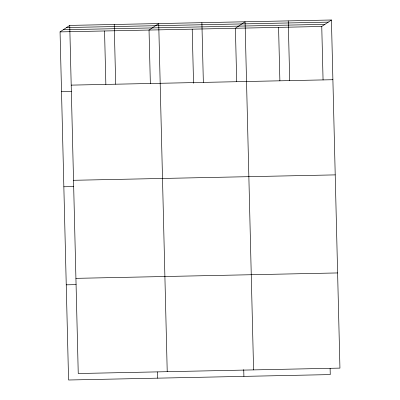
<?xml version="1.0" encoding="UTF-8"?>
<svg xmlns="http://www.w3.org/2000/svg" width="400" height="400" viewBox="0 0 400 400"><rect width="100%" height="100%" fill="white"/><g stroke="black" fill="none" stroke-linecap="round" stroke-linejoin="round"><path stroke-width="0.6" d="M330.11 368.41L330.26 374.59L68.57 380L60.06 31.89L69.74 25.41L331.43 20L339.94 368.11L78.245 373.52L69.74 25.41M60.06 31.89L321.755 26.48L331.43 20M66.545 27.55L328.235 22.14M63.255 29.755L324.945 24.34M71.2 85.125L332.89 79.715M61.52 91.61L71.41 91.405M73.525 180.295L335.215 174.885M63.85 186.775L73.735 186.575M75.92 278.35L337.61 272.94M66.245 284.83L76.13 284.625M321.755 26.48L323.06 79.975M288.25 20.895L289.71 80.61M278.575 27.375L279.88 80.87M253.58 369.895L245.07 21.785L235.395 28.265L236.705 81.76M243.735 369.575L243.905 376.375M201.895 22.68L203.35 82.395M192.215 29.16L193.54 83.275M167.22 371.68L158.715 23.57L149.035 30.05L150.345 83.545M157.395 371.98L157.545 378.16M114.225 24.49L115.685 84.205M104.55 30.97L105.855 84.465"/></g></svg>
